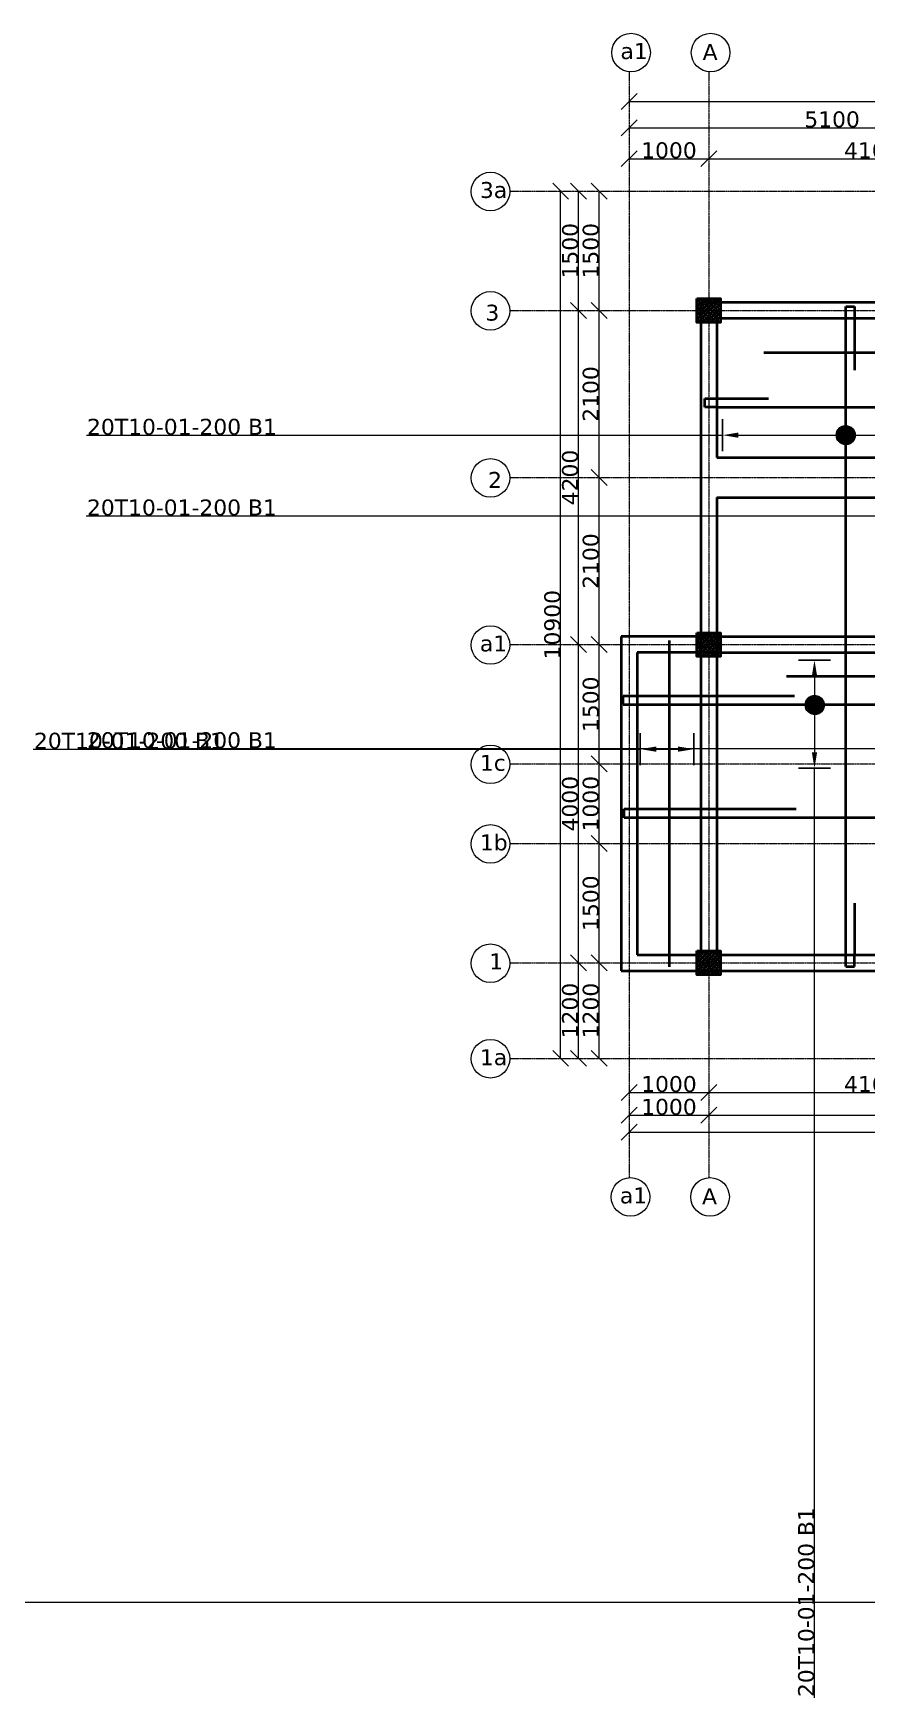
# Model space of a CAD drawing. Header units: millimetres. Extents: x 254087 to 427487, y 66037 to 92339.
# Drawn here: x 398222 to 408696, y 68474 to 89394 of the extents above; entities that cross this region are included whole.
import ezdxf

# ---------------------------------------------------------------- set-up
doc = ezdxf.new("R2010")
doc.units = ezdxf.units.MM
doc.header["$MEASUREMENT"] = 0
doc.linetypes.add('ACAD_ISO04W100', pattern=[30, 24, -3, 0, -3])
for name, color, linetype, lineweight in [('centreline', 90, 'ACAD_ISO04W100', 0), ('columns', 131, 'Continuous', 40), ('concrete outline', 7, 'Continuous', 40), ('dimension', 255, 'Continuous', 13), ('hatch', 255, 'Continuous', 0), ('REINFORCDEMENT', 242, 'Continuous', 40)]:
    doc.layers.add(name, color=color, linetype=linetype, lineweight=lineweight)
doc.styles.add('1so 200', font='verdana.ttf', dxfattribs={"height": 200})
doc.styles.get("Standard").update_dxf_attribs({"font": 'verdana.ttf', "height": 200})
doc.dimstyles.new('INDICATOR', dxfattribs={"dimtxt": 200, "dimasz": 200, "dimexe": 200, "dimexo": 100, "dimgap": 0.09, "dimtad": 1, "dimdec": 0, "dimzin": 0, "dimdsep": 46, "dimtxsty": '1so 200', "dimcen": 0.09, "dimclrd": 256, "dimclrt": 256, "dimadec": 0, "dimazin": 0, "dimtfac": 1, "dimtdec": 0, "dimtofl": 0, "dimtmove": 1, "dimatfit": 2, "dimldrblk": 'OBLIQUE', "dimfxl": 200, "dimfxlon": 1, "dimtolj": 1, "dimtzin": 0, "dimlwd": -1, "dimarcsym": 0})
doc.dimstyles.new('STYLE200', dxfattribs={"dimtxt": 200, "dimasz": 200, "dimexe": 0.18, "dimexo": 0.0625, "dimgap": 0.09, "dimtad": 1, "dimdec": 0, "dimzin": 0, "dimdsep": 46, "dimtxsty": '1so 200', "dimblk": 'OBLIQUE', "dimcen": 0.09, "dimse1": 1, "dimse2": 1, "dimclrd": 256, "dimclrt": 256, "dimadec": 0, "dimazin": 0, "dimtfac": 1, "dimtdec": 0, "dimtofl": 0, "dimtmove": 0, "dimatfit": 3, "dimldrblk": 'OBLIQUE', "dimfxl": 1, "dimtolj": 1, "dimtzin": 0, "dimlwd": -1, "dimarcsym": 0})

# ---------------------------------------------------------------- blocks, each defined once
blk = doc.blocks.new('_Oblique')
at = {"color": 0, "linetype": 'ByBlock', "lineweight": -2}
blk.add_line((-0.5, -0.5), (0.5, 0.5), dxfattribs=at)
blk = doc.blocks.new('*D85')
at = {"layer": 'Defpoints', "color": 0, "transparency": 16777216}
for p in [(405711, 87818), (406711, 87818), (406711, 87818)]:
    blk.add_point(p, dxfattribs=at)
at = {"layer": 'dimension', "transparency": 16777216}
blk.add_line((405711, 87818), (406711, 87818), dxfattribs=at)
at = {"layer": 'dimension', "transparency": 16777216, "xscale": 200, "yscale": 200, "zscale": 200, "rotation": 180}
blk.add_blockref('_Oblique', (405711, 87818), dxfattribs=at)
at = {"layer": 'dimension', "transparency": 16777216, "xscale": 200, "yscale": 200, "zscale": 200}
blk.add_blockref('_Oblique', (406711, 87818), dxfattribs=at)
at = {"layer": 'dimension', "transparency": 16777216, "insert": (406211, 87922), "char_height": 200, "attachment_point": 5, "style": '1so 200'}
blk.add_mtext('\\A1;1000', dxfattribs=at)
blk = doc.blocks.new('*D86')
at = {"layer": 'Defpoints', "color": 0, "transparency": 16777216}
for p in [(406711, 87818), (410811, 87818), (410811, 87818)]:
    blk.add_point(p, dxfattribs=at)
at = {"layer": 'dimension', "transparency": 16777216}
blk.add_line((406711, 87818), (410811, 87818), dxfattribs=at)
at = {"layer": 'dimension', "transparency": 16777216, "xscale": 200, "yscale": 200, "zscale": 200, "rotation": 180}
blk.add_blockref('_Oblique', (406711, 87818), dxfattribs=at)
at = {"layer": 'dimension', "transparency": 16777216, "xscale": 200, "yscale": 200, "zscale": 200}
blk.add_blockref('_Oblique', (410811, 87818), dxfattribs=at)
at = {"layer": 'dimension', "transparency": 16777216, "insert": (408761, 87922), "char_height": 200, "attachment_point": 5, "style": '1so 200'}
blk.add_mtext('\\A1;4100', dxfattribs=at)
blk = doc.blocks.new('*D89')
at = {"layer": 'Defpoints', "color": 0, "transparency": 16777216}
for p in [(405711, 88207), (410811, 88207), (410811, 88207)]:
    blk.add_point(p, dxfattribs=at)
at = {"layer": 'dimension', "transparency": 16777216}
blk.add_line((405711, 88207), (410811, 88207), dxfattribs=at)
at = {"layer": 'dimension', "transparency": 16777216, "xscale": 200, "yscale": 200, "zscale": 200, "rotation": 180}
blk.add_blockref('_Oblique', (405711, 88207), dxfattribs=at)
at = {"layer": 'dimension', "transparency": 16777216, "xscale": 200, "yscale": 200, "zscale": 200}
blk.add_blockref('_Oblique', (410811, 88207), dxfattribs=at)
at = {"layer": 'dimension', "transparency": 16777216, "insert": (408261, 88311), "char_height": 200, "attachment_point": 5, "style": '1so 200'}
blk.add_mtext('\\A1;5100', dxfattribs=at)
blk = doc.blocks.new('*D91')
at = {"layer": 'Defpoints', "color": 0, "transparency": 16777216}
for p in [(405711, 88536), (418011, 88536), (418011, 88536)]:
    blk.add_point(p, dxfattribs=at)
at = {"layer": 'dimension', "transparency": 16777216}
blk.add_line((405711, 88536), (418011, 88536), dxfattribs=at)
at = {"layer": 'dimension', "transparency": 16777216, "xscale": 200, "yscale": 200, "zscale": 200, "rotation": 180}
blk.add_blockref('_Oblique', (405711, 88536), dxfattribs=at)
at = {"layer": 'dimension', "transparency": 16777216, "xscale": 200, "yscale": 200, "zscale": 200}
blk.add_blockref('_Oblique', (418011, 88536), dxfattribs=at)
at = {"layer": 'dimension', "transparency": 16777216, "insert": (411861, 88640), "char_height": 200, "attachment_point": 5, "style": '1so 200'}
blk.add_mtext('\\A1;12300', dxfattribs=at)
blk = doc.blocks.new('*D92')
at = {"layer": 'Defpoints', "color": 0, "transparency": 16777216}
for p in [(405711, 76081), (406711, 76081), (406711, 76081)]:
    blk.add_point(p, dxfattribs=at)
at = {"layer": 'dimension', "transparency": 16777216}
blk.add_line((405711, 76081), (406711, 76081), dxfattribs=at)
at = {"layer": 'dimension', "transparency": 16777216, "xscale": 200, "yscale": 200, "zscale": 200, "rotation": 180}
blk.add_blockref('_Oblique', (405711, 76081), dxfattribs=at)
at = {"layer": 'dimension', "transparency": 16777216, "xscale": 200, "yscale": 200, "zscale": 200}
blk.add_blockref('_Oblique', (406711, 76081), dxfattribs=at)
at = {"layer": 'dimension', "transparency": 16777216, "insert": (406211, 76186), "char_height": 200, "attachment_point": 5, "style": '1so 200'}
blk.add_mtext('\\A1;1000', dxfattribs=at)
blk = doc.blocks.new('*D93')
at = {"layer": 'Defpoints', "color": 0, "transparency": 16777216}
for p in [(406711, 76081), (410811, 76081), (410811, 76081)]:
    blk.add_point(p, dxfattribs=at)
at = {"layer": 'dimension', "transparency": 16777216}
blk.add_line((406711, 76081), (410811, 76081), dxfattribs=at)
at = {"layer": 'dimension', "transparency": 16777216, "xscale": 200, "yscale": 200, "zscale": 200, "rotation": 180}
blk.add_blockref('_Oblique', (406711, 76081), dxfattribs=at)
at = {"layer": 'dimension', "transparency": 16777216, "xscale": 200, "yscale": 200, "zscale": 200}
blk.add_blockref('_Oblique', (410811, 76081), dxfattribs=at)
at = {"layer": 'dimension', "transparency": 16777216, "insert": (408761, 76186), "char_height": 200, "attachment_point": 5, "style": '1so 200'}
blk.add_mtext('\\A1;4100', dxfattribs=at)
blk = doc.blocks.new('*D96')
at = {"layer": 'Defpoints', "color": 0, "transparency": 16777216}
for p in [(405711, 75795), (406711, 75795), (406711, 75795)]:
    blk.add_point(p, dxfattribs=at)
at = {"layer": 'dimension', "transparency": 16777216}
blk.add_line((405711, 75795), (406711, 75795), dxfattribs=at)
at = {"layer": 'dimension', "transparency": 16777216, "xscale": 200, "yscale": 200, "zscale": 200, "rotation": 180}
blk.add_blockref('_Oblique', (405711, 75795), dxfattribs=at)
at = {"layer": 'dimension', "transparency": 16777216, "xscale": 200, "yscale": 200, "zscale": 200}
blk.add_blockref('_Oblique', (406711, 75795), dxfattribs=at)
at = {"layer": 'dimension', "transparency": 16777216, "insert": (406211, 75899), "char_height": 200, "attachment_point": 5, "style": '1so 200'}
blk.add_mtext('\\A1;1000', dxfattribs=at)
blk = doc.blocks.new('*D97')
at = {"layer": 'Defpoints', "color": 0, "transparency": 16777216}
for p in [(406711, 75795), (418011, 75795), (418011, 75795)]:
    blk.add_point(p, dxfattribs=at)
at = {"layer": 'dimension', "transparency": 16777216}
blk.add_line((406711, 75795), (418011, 75795), dxfattribs=at)
at = {"layer": 'dimension', "transparency": 16777216, "xscale": 200, "yscale": 200, "zscale": 200, "rotation": 180}
blk.add_blockref('_Oblique', (406711, 75795), dxfattribs=at)
at = {"layer": 'dimension', "transparency": 16777216, "xscale": 200, "yscale": 200, "zscale": 200}
blk.add_blockref('_Oblique', (418011, 75795), dxfattribs=at)
at = {"layer": 'dimension', "transparency": 16777216, "insert": (412361, 75899), "char_height": 200, "attachment_point": 5, "style": '1so 200'}
blk.add_mtext('\\A1;11300', dxfattribs=at)
blk = doc.blocks.new('*D98')
at = {"layer": 'Defpoints', "color": 0, "transparency": 16777216}
for p in [(405711, 75583), (418011, 75583), (418011, 75583)]:
    blk.add_point(p, dxfattribs=at)
at = {"layer": 'dimension', "transparency": 16777216}
blk.add_line((405711, 75583), (418011, 75583), dxfattribs=at)
at = {"layer": 'dimension', "transparency": 16777216, "xscale": 200, "yscale": 200, "zscale": 200, "rotation": 180}
blk.add_blockref('_Oblique', (405711, 75583), dxfattribs=at)
at = {"layer": 'dimension', "transparency": 16777216, "xscale": 200, "yscale": 200, "zscale": 200}
blk.add_blockref('_Oblique', (418011, 75583), dxfattribs=at)
at = {"layer": 'dimension', "transparency": 16777216, "insert": (411861, 75687), "char_height": 200, "attachment_point": 5, "style": '1so 200'}
blk.add_mtext('\\A1;12300', dxfattribs=at)
blk = doc.blocks.new('*D111')
at = {"layer": 'Defpoints', "color": 0, "transparency": 16777216}
for p in [(405333, 77711), (405333, 77711), (405333, 76511)]:
    blk.add_point(p, dxfattribs=at)
at = {"layer": 'dimension', "transparency": 16777216}
blk.add_line((405333, 76511), (405333, 77711), dxfattribs=at)
at = {"layer": 'dimension', "transparency": 16777216, "xscale": 200, "yscale": 200, "zscale": 200}
for p, rotation in [((405333, 77711), 90), ((405333, 76511), 270)]:
    blk.add_blockref('_Oblique', p, dxfattribs=dict(at, rotation=rotation))
at = {"layer": 'dimension', "transparency": 16777216, "insert": (405229, 77111), "char_height": 200, "attachment_point": 5, "rotation": 90, "style": '1so 200'}
blk.add_mtext('\\A1;1200', dxfattribs=at)
blk = doc.blocks.new('*D112')
at = {"layer": 'Defpoints', "color": 0, "transparency": 16777216}
for p in [(405333, 79211), (405333, 79211), (405333, 77711)]:
    blk.add_point(p, dxfattribs=at)
at = {"layer": 'dimension', "transparency": 16777216}
blk.add_line((405333, 77711), (405333, 79211), dxfattribs=at)
at = {"layer": 'dimension', "transparency": 16777216, "xscale": 200, "yscale": 200, "zscale": 200}
for p, rotation in [((405333, 79211), 90), ((405333, 77711), 270)]:
    blk.add_blockref('_Oblique', p, dxfattribs=dict(at, rotation=rotation))
at = {"layer": 'dimension', "transparency": 16777216, "insert": (405229, 78461), "char_height": 200, "attachment_point": 5, "rotation": 90, "style": '1so 200'}
blk.add_mtext('\\A1;1500', dxfattribs=at)
blk = doc.blocks.new('*D113')
at = {"layer": 'Defpoints', "color": 0, "transparency": 16777216}
for p in [(405333, 80211), (405333, 80211), (405333, 79211)]:
    blk.add_point(p, dxfattribs=at)
at = {"layer": 'dimension', "transparency": 16777216}
blk.add_line((405333, 79211), (405333, 80211), dxfattribs=at)
at = {"layer": 'dimension', "transparency": 16777216, "xscale": 200, "yscale": 200, "zscale": 200}
for p, rotation in [((405333, 80211), 90), ((405333, 79211), 270)]:
    blk.add_blockref('_Oblique', p, dxfattribs=dict(at, rotation=rotation))
at = {"layer": 'dimension', "transparency": 16777216, "insert": (405229, 79711), "char_height": 200, "attachment_point": 5, "rotation": 90, "style": '1so 200'}
blk.add_mtext('\\A1;1000', dxfattribs=at)
blk = doc.blocks.new('*D114')
at = {"layer": 'Defpoints', "color": 0, "transparency": 16777216}
for p in [(405333, 83811), (405333, 83811), (405333, 81711)]:
    blk.add_point(p, dxfattribs=at)
at = {"layer": 'dimension', "transparency": 16777216}
blk.add_line((405333, 81711), (405333, 83811), dxfattribs=at)
at = {"layer": 'dimension', "transparency": 16777216, "xscale": 200, "yscale": 200, "zscale": 200}
for p, rotation in [((405333, 83811), 90), ((405333, 81711), 270)]:
    blk.add_blockref('_Oblique', p, dxfattribs=dict(at, rotation=rotation))
at = {"layer": 'dimension', "transparency": 16777216, "insert": (405229, 82761), "char_height": 200, "attachment_point": 5, "rotation": 90, "style": '1so 200'}
blk.add_mtext('\\A1;2100', dxfattribs=at)
blk = doc.blocks.new('*D115')
at = {"layer": 'Defpoints', "color": 0, "transparency": 16777216}
for p in [(405333, 85911), (405333, 85911), (405333, 83811)]:
    blk.add_point(p, dxfattribs=at)
at = {"layer": 'dimension', "transparency": 16777216}
blk.add_line((405333, 83811), (405333, 85911), dxfattribs=at)
at = {"layer": 'dimension', "transparency": 16777216, "xscale": 200, "yscale": 200, "zscale": 200}
for p, rotation in [((405333, 85911), 90), ((405333, 83811), 270)]:
    blk.add_blockref('_Oblique', p, dxfattribs=dict(at, rotation=rotation))
at = {"layer": 'dimension', "transparency": 16777216, "insert": (405229, 84861), "char_height": 200, "attachment_point": 5, "rotation": 90, "style": '1so 200'}
blk.add_mtext('\\A1;2100', dxfattribs=at)
blk = doc.blocks.new('*D116')
at = {"layer": 'Defpoints', "color": 0, "transparency": 16777216}
for p in [(405333, 87411), (405333, 87411), (405333, 85911)]:
    blk.add_point(p, dxfattribs=at)
at = {"layer": 'dimension', "transparency": 16777216}
blk.add_line((405333, 85911), (405333, 87411), dxfattribs=at)
at = {"layer": 'dimension', "transparency": 16777216, "xscale": 200, "yscale": 200, "zscale": 200}
for p, rotation in [((405333, 87411), 90), ((405333, 85911), 270)]:
    blk.add_blockref('_Oblique', p, dxfattribs=dict(at, rotation=rotation))
at = {"layer": 'dimension', "transparency": 16777216, "insert": (405229, 86661), "char_height": 200, "attachment_point": 5, "rotation": 90, "style": '1so 200'}
blk.add_mtext('\\A1;1500', dxfattribs=at)
blk = doc.blocks.new('*D117')
at = {"layer": 'Defpoints', "color": 0, "transparency": 16777216}
for p in [(405333, 81711), (405333, 81711), (405333, 80211)]:
    blk.add_point(p, dxfattribs=at)
at = {"layer": 'dimension', "transparency": 16777216}
blk.add_line((405333, 80211), (405333, 81711), dxfattribs=at)
at = {"layer": 'dimension', "transparency": 16777216, "xscale": 200, "yscale": 200, "zscale": 200}
for p, rotation in [((405333, 81711), 90), ((405333, 80211), 270)]:
    blk.add_blockref('_Oblique', p, dxfattribs=dict(at, rotation=rotation))
at = {"layer": 'dimension', "transparency": 16777216, "insert": (405229, 80961), "char_height": 200, "attachment_point": 5, "rotation": 90, "style": '1so 200'}
blk.add_mtext('\\A1;1500', dxfattribs=at)
blk = doc.blocks.new('*D118')
at = {"layer": 'Defpoints', "color": 0, "transparency": 16777216}
for p in [(405074, 77711), (405074, 77711), (405074, 76511)]:
    blk.add_point(p, dxfattribs=at)
at = {"layer": 'dimension', "transparency": 16777216}
blk.add_line((405074, 76511), (405074, 77711), dxfattribs=at)
at = {"layer": 'dimension', "transparency": 16777216, "xscale": 200, "yscale": 200, "zscale": 200}
for p, rotation in [((405074, 77711), 90), ((405074, 76511), 270)]:
    blk.add_blockref('_Oblique', p, dxfattribs=dict(at, rotation=rotation))
at = {"layer": 'dimension', "transparency": 16777216, "insert": (404969, 77111), "char_height": 200, "attachment_point": 5, "rotation": 90, "style": '1so 200'}
blk.add_mtext('\\A1;1200', dxfattribs=at)
blk = doc.blocks.new('*D119')
at = {"layer": 'Defpoints', "color": 0, "transparency": 16777216}
for p in [(405074, 81711), (405074, 81711), (405074, 77711)]:
    blk.add_point(p, dxfattribs=at)
at = {"layer": 'dimension', "transparency": 16777216}
blk.add_line((405074, 77711), (405074, 81711), dxfattribs=at)
at = {"layer": 'dimension', "transparency": 16777216, "xscale": 200, "yscale": 200, "zscale": 200}
for p, rotation in [((405074, 81711), 90), ((405074, 77711), 270)]:
    blk.add_blockref('_Oblique', p, dxfattribs=dict(at, rotation=rotation))
at = {"layer": 'dimension', "transparency": 16777216, "insert": (404969, 79711), "char_height": 200, "attachment_point": 5, "rotation": 90, "style": '1so 200'}
blk.add_mtext('\\A1;4000', dxfattribs=at)
blk = doc.blocks.new('*D120')
at = {"layer": 'Defpoints', "color": 0, "transparency": 16777216}
for p in [(405074, 85911), (405074, 85911), (405074, 81711)]:
    blk.add_point(p, dxfattribs=at)
at = {"layer": 'dimension', "transparency": 16777216}
blk.add_line((405074, 81711), (405074, 85911), dxfattribs=at)
at = {"layer": 'dimension', "transparency": 16777216, "xscale": 200, "yscale": 200, "zscale": 200}
for p, rotation in [((405074, 85911), 90), ((405074, 81711), 270)]:
    blk.add_blockref('_Oblique', p, dxfattribs=dict(at, rotation=rotation))
at = {"layer": 'dimension', "transparency": 16777216, "insert": (404969, 83811), "char_height": 200, "attachment_point": 5, "rotation": 90, "style": '1so 200'}
blk.add_mtext('\\A1;4200', dxfattribs=at)
blk = doc.blocks.new('*D121')
at = {"layer": 'Defpoints', "color": 0, "transparency": 16777216}
for p in [(405074, 87411), (405074, 87411), (405074, 85911)]:
    blk.add_point(p, dxfattribs=at)
at = {"layer": 'dimension', "transparency": 16777216}
blk.add_line((405074, 85911), (405074, 87411), dxfattribs=at)
at = {"layer": 'dimension', "transparency": 16777216, "xscale": 200, "yscale": 200, "zscale": 200}
for p, rotation in [((405074, 87411), 90), ((405074, 85911), 270)]:
    blk.add_blockref('_Oblique', p, dxfattribs=dict(at, rotation=rotation))
at = {"layer": 'dimension', "transparency": 16777216, "insert": (404970, 86661), "char_height": 200, "attachment_point": 5, "rotation": 90, "style": '1so 200'}
blk.add_mtext('\\A1;1500', dxfattribs=at)
blk = doc.blocks.new('*D122')
at = {"layer": 'Defpoints', "color": 0, "transparency": 16777216}
for p in [(404850, 87411), (404850, 87411), (404850, 76511)]:
    blk.add_point(p, dxfattribs=at)
at = {"layer": 'dimension', "transparency": 16777216}
blk.add_line((404850, 76511), (404850, 87411), dxfattribs=at)
at = {"layer": 'dimension', "transparency": 16777216, "xscale": 200, "yscale": 200, "zscale": 200}
for p, rotation in [((404850, 87411), 90), ((404850, 76511), 270)]:
    blk.add_blockref('_Oblique', p, dxfattribs=dict(at, rotation=rotation))
at = {"layer": 'dimension', "transparency": 16777216, "insert": (404746, 81961), "char_height": 200, "attachment_point": 5, "rotation": 90, "style": '1so 200'}
blk.add_mtext('\\A1;10900', dxfattribs=at)
blk = doc.blocks.new('*D156')
at = {"layer": 'Defpoints', "color": 0, "transparency": 16777216}
for p in [(408391, 81515), (408040, 80158), (408409, 80158)]:
    blk.add_point(p, dxfattribs=at)
at = {"layer": 'hatch', "color": 0, "lineweight": -2, "transparency": 16777216}
for p, q in [((408240, 81515), (407840, 81515)), ((408240, 80158), (407840, 80158))]:
    blk.add_line(p, q, dxfattribs=at)
at = {"layer": 'hatch', "transparency": 16777216}
for p, q in [((408040, 81315), (408040, 80358)), ((408040, 68474), (408040, 80158))]:
    blk.add_line(p, q, dxfattribs=at)
for points in [[(408007, 81315), (408073, 81315), (408040, 81515)], [(408007, 80358), (408073, 80358), (408040, 80158)]]:
    blk.add_solid(points, dxfattribs=at)
at = {"layer": 'hatch', "transparency": 16777216, "insert": (407936, 69676), "char_height": 200, "attachment_point": 5, "rotation": 90, "style": '1so 200'}
blk.add_mtext('\\A1;20T10-01-200 B1', dxfattribs=at)
blk = doc.blocks.new('*D159')
at = {"layer": 'Defpoints', "color": 0, "transparency": 16777216}
for p in [(406524, 80764), (405851, 80748), (406524, 80397)]:
    blk.add_point(p, dxfattribs=at)
at = {"layer": 'hatch', "color": 0, "lineweight": -2, "transparency": 16777216}
for p, q in [((405851, 80597), (405851, 80197)), ((406524, 80597), (406524, 80197))]:
    blk.add_line(p, q, dxfattribs=at)
at = {"layer": 'hatch', "transparency": 16777216}
for p, q in [((398222, 80397), (405851, 80397)), ((406051, 80397), (406324, 80397))]:
    blk.add_line(p, q, dxfattribs=at)
for points in [[(406051, 80430), (406051, 80364), (405851, 80397)], [(406324, 80430), (406324, 80364), (406524, 80397)]]:
    blk.add_solid(points, dxfattribs=at)
at = {"layer": 'hatch', "transparency": 16777216, "insert": (399424, 80501), "char_height": 200, "attachment_point": 5, "style": '1so 200'}
blk.add_mtext('\\A1;20T10-01-200 B1', dxfattribs=at)
blk = doc.blocks.new('*D160')
at = {"layer": 'Defpoints', "color": 0, "transparency": 16777216}
for p in [(406885, 84694), (410561, 84694), (410561, 84343)]:
    blk.add_point(p, dxfattribs=at)
at = {"layer": 'hatch', "color": 0, "lineweight": -2, "transparency": 16777216}
for p, q in [((406885, 84543), (406885, 84143)), ((410561, 84543), (410561, 84143))]:
    blk.add_line(p, q, dxfattribs=at)
at = {"layer": 'hatch', "transparency": 16777216}
for p, q in [((398890, 84343), (406885, 84343)), ((407085, 84343), (410361, 84343))]:
    blk.add_line(p, q, dxfattribs=at)
for points in [[(407085, 84376), (407085, 84310), (406885, 84343)], [(410361, 84376), (410361, 84310), (410561, 84343)]]:
    blk.add_solid(points, dxfattribs=at)
at = {"layer": 'hatch', "transparency": 16777216, "insert": (400091, 84447), "char_height": 200, "attachment_point": 5, "style": '1so 200'}
blk.add_mtext('\\A1;20T10-01-200 B1', dxfattribs=at)
blk = doc.blocks.new('*D161')
at = {"layer": 'Defpoints', "color": 0, "transparency": 16777216}
for p in [(411072, 83811), (414011, 83679), (414011, 83329)]:
    blk.add_point(p, dxfattribs=at)
at = {"layer": 'hatch', "color": 0, "lineweight": -2, "transparency": 16777216}
for p, q in [((411072, 83529), (411072, 83129)), ((414011, 83529), (414011, 83129))]:
    blk.add_line(p, q, dxfattribs=at)
at = {"layer": 'hatch', "transparency": 16777216}
for p, q in [((398889, 83329), (411072, 83329)), ((411272, 83329), (413811, 83329))]:
    blk.add_line(p, q, dxfattribs=at)
for points in [[(411272, 83362), (411272, 83295), (411072, 83329)], [(413811, 83362), (413811, 83295), (414011, 83329)]]:
    blk.add_solid(points, dxfattribs=at)
at = {"layer": 'hatch', "transparency": 16777216, "insert": (400090, 83433), "char_height": 200, "attachment_point": 5, "style": '1so 200'}
blk.add_mtext('\\A1;20T10-01-200 B1', dxfattribs=at)
blk = doc.blocks.new('*D163')
at = {"layer": 'Defpoints', "color": 0, "transparency": 16777216}
for p in [(411072, 80885), (414011, 80754), (414011, 80403)]:
    blk.add_point(p, dxfattribs=at)
at = {"layer": 'hatch', "color": 0, "lineweight": -2, "transparency": 16777216}
for p, q in [((411072, 80603), (411072, 80203)), ((414011, 80603), (414011, 80203))]:
    blk.add_line(p, q, dxfattribs=at)
at = {"layer": 'hatch', "transparency": 16777216}
for p, q in [((398889, 80403), (411072, 80403)), ((411272, 80403), (413811, 80403))]:
    blk.add_line(p, q, dxfattribs=at)
for points in [[(411272, 80437), (411272, 80370), (411072, 80403)], [(413811, 80437), (413811, 80370), (414011, 80403)]]:
    blk.add_solid(points, dxfattribs=at)
at = {"layer": 'hatch', "transparency": 16777216, "insert": (400090, 80507), "char_height": 200, "attachment_point": 5, "style": '1so 200'}
blk.add_mtext('\\A1;20T10-01-200 B1', dxfattribs=at)

msp = doc.modelspace()

# ---------------------------------------------------------------- hatches: boundary and pattern name
at = {"layer": 'columns'}
h = msp.add_hatch(dxfattribs=at)
h.set_pattern_fill('ANSI33', color=4, scale=150)
h.set_pattern_definition([(45, (224447.575, -2975.06), (-26.516504, 26.516504), []), (45, (224474.09, -2975.06), (-26.516504, 26.516504), [18.75, -9.375])])
h.paths.add_polyline_path([(406560.8, 86060.6), (406860.8, 86060.6), (406860.8, 85760.6), (406560.8, 85760.6)])
h = msp.add_hatch(dxfattribs=at)
h.set_pattern_fill('ANSI33', color=4, scale=150)
h.set_pattern_definition([(45, (224447.575, -7175.06), (-26.516504, 26.516504), []), (45, (224474.09, -7175.06), (-26.516504, 26.516504), [18.75, -9.375])])
h.paths.add_polyline_path([(406560.8, 81860.6), (406860.8, 81860.6), (406860.8, 81560.6), (406560.8, 81560.6)])
h = msp.add_hatch(dxfattribs=at)
h.set_pattern_fill('ANSI33', color=4, scale=150)
h.set_pattern_definition([(45, (224447.575, -11175.06), (-26.516504, 26.516504), []), (45, (224474.09, -11175.06), (-26.516504, 26.516504), [18.75, -9.375])])
h.paths.add_polyline_path([(406560.8, 77860.6), (406860.8, 77860.6), (406860.8, 77560.6), (406560.8, 77560.6)])
at = {"layer": 'dimension'}
h = msp.add_hatch(dxfattribs=at)
h.set_pattern_fill('ANSI31', color=4)
h.set_pattern_definition([(45, (-17185.06229, -344.68725), (-0.08838834765, 0.08838834765), [])])
edge = h.paths.add_edge_path()
edge.add_arc((408433, 84342.9), 119.4, 0, 360)
h = msp.add_hatch(dxfattribs=at)
h.set_pattern_fill('ANSI31', color=4)
h.set_pattern_definition([(45, (-17574.80656, -3736.14529), (-0.08838834765, 0.08838834765), [])])
edge = h.paths.add_edge_path()
edge.add_arc((408043.3, 80951.4), 119.4, 0, 360)

# ---------------------------------------------------------------- linework, layer by layer
at = {"layer": 'centreline'}
for p, q in [((405710.8, 88910.6), (405710.8, 75010.6)), ((406710.8, 88910.6), (406710.8, 75010.6)), ((404210.8, 87410.6), (419510.8, 87410.6)), ((404210.8, 85910.6), (419510.8, 85910.6)), ((404210.8, 83810.6), (419510.8, 83810.6)), ((404210.8, 81710.6), (419510.8, 81710.6)), ((404210.8, 80210.6), (419510.8, 80210.6)), ((404210.8, 79210.6), (419510.8, 79210.6)), ((404210.8, 77710.6), (419510.8, 77710.6)), ((404210.8, 76510.6), (419510.8, 76510.6))]:
    msp.add_line(p, q, dxfattribs=at)
at = {"layer": 'columns'}
for points in [[(406560.8, 86060.6), (406860.8, 86060.6), (406860.8, 85760.6), (406560.8, 85760.6)], [(406560.8, 81860.6), (406860.8, 81860.6), (406860.8, 81560.6), (406560.8, 81560.6)], [(406560.8, 77860.6), (406860.8, 77860.6), (406860.8, 77560.6), (406560.8, 77560.6)]]:
    msp.add_lwpolyline(points, close=True, dxfattribs=at)
at = {"layer": 'concrete outline', "ltscale": 100}
for p, q in [((410810.8, 86010.6), (406610.8, 86010.6)), ((406610.8, 86010.6), (406610.8, 81710.6)), ((410810.8, 85810.6), (406810.8, 85810.6)), ((406810.8, 85810.6), (406810.8, 84060.6)), ((406810.8, 84060.6), (410710.8, 84060.6)), ((406810.8, 83560.6), (406810.8, 81710.6)), ((406810.8, 83560.6), (410710.8, 83560.6)), ((406710.8, 81810.6), (405610.8, 81810.6)), ((405610.8, 81810.6), (405610.8, 77610.6)), ((406710.8, 81810.6), (410810.8, 81810.6)), ((406710.8, 81610.6), (405810.8, 81610.6)), ((405810.8, 81610.6), (405810.8, 77810.6)), ((406610.8, 81710.6), (406610.8, 77810.6)), ((406710.8, 81610.6), (410810.8, 81610.6)), ((406810.8, 81710.6), (406810.8, 77810.6)), ((405810.8, 77810.6), (406610.8, 77810.6)), ((406810.8, 77810.6), (410710.8, 77810.6)), ((405610.8, 77610.6), (406710.8, 77610.6)), ((406710.8, 77610.6), (410810.8, 77610.6))]:
    msp.add_line(p, q, dxfattribs=at)
at = {"layer": 'dimension'}
for p in [(409079.1, 91247.7), (409079.1, 69675.9)]:
    msp.add_xline(p, (1, 0), dxfattribs=at)
for centre in [(405734.8, 89151.9), (406734.8, 89151.9), (403968.4, 87405.8), (403968.4, 85905.8), (403968.4, 83805.8), (403968.4, 81705.8), (403968.4, 80205.8), (403968.4, 79205.8), (403968.4, 77705.8), (403968.4, 76505.8), (405727.5, 74768.7), (406727.5, 74768.7)]:
    msp.add_circle(centre, 242.5, dxfattribs=at)
at = {"layer": 'dimension', "color": 5}
for centre in [(408433, 84342.9), (408043.3, 80951.4)]:
    msp.add_circle(centre, 119.4, dxfattribs=at)
at = {"layer": 'REINFORCDEMENT', "color": 5}
for p, q in [((408433, 77665.4), (408433, 85958.7)), ((408433, 85958.7), (408543, 85958.7)), ((408543, 85958.7), (408543, 85810.6)), ((408543, 85810.6), (408543, 85160.6)), ((406217.7, 77662.4), (406217.7, 81763)), ((408543, 78460.6), (408543, 77810.6)), ((408433, 77665.4), (408543, 77665.4)), ((408543, 77665.4), (408543, 77810.6))]:
    msp.add_line(p, q, dxfattribs=at)
at = {"layer": 'REINFORCDEMENT', "color": 6}
for p, q in [((407401.6, 85384.2), (417261, 85384.2)), ((407690, 81316), (413933, 81316))]:
    msp.add_line(p, q, dxfattribs=at)
at = {"layer": 'REINFORCDEMENT'}
for p, q in [((406663.3, 84693.6), (406663.3, 84803.6)), ((406663.3, 84803.6), (406810.8, 84803.6)), ((406810.8, 84803.6), (407460.8, 84803.6)), ((406810.8, 84693.6), (406663.3, 84693.6)), ((406810.8, 84693.6), (414310.8, 84693.6)), ((405636, 80957.5), (405636, 81067.5)), ((405636, 81067.5), (406787, 81067.5)), ((406787, 81067.5), (407787, 81067.5)), ((405636, 80957.5), (414355, 80957.5)), ((405646.4, 79535.6), (405646.4, 79645.6)), ((405646.4, 79645.6), (406810.8, 79645.6)), ((414310.8, 79535.6), (405646.4, 79535.6)), ((406810.8, 79645.6), (407810.8, 79645.6))]:
    msp.add_line(p, q, dxfattribs=at)

# ---------------------------------------------------------------- texts
at = {"layer": 'concrete outline', "char_height": 200, "attachment_point": 1}
for insert in [(406634.5, 89260.4), (406627.1, 74877.3)]:
    msp.add_mtext_dynamic_manual_height_columns('{\\C40;\\c3266552;A}', width=1284.115, gutter_width=1000, heights=[0], dxfattribs=dict(at, insert=insert))
at = {"layer": 'dimension', "color": 40, "true_color": 0xf8d731, "char_height": 200, "attachment_point": 1}
for s, width, insert in [('a1', 178.446, (405601.8, 89270.8)), ('3a', 178.446, (403835.3, 87524.8)), ('3', 178.446, (403904.5, 85983)), ('2', 178.446, (403938.2, 83880.8)), ('a1', 178.446, (403835.3, 81824.8)), ('1c', 178.446, (403835.3, 80324.8)), ('1b', 178.446, (403835.3, 79324.8)), ('1', 178.446, (403952.7, 77829.6)), ('1a', 210.634, (403835.3, 76624.8)), ('a1', 178.446, (405594.4, 74887.7))]:
    msp.add_mtext_dynamic_manual_height_columns(s, width=width, gutter_width=1000, heights=[0], dxfattribs=dict(at, insert=insert))

# ---------------------------------------------------------------- dimensions: what is measured, and where the dimension line sits
at = {"layer": 'dimension'}
for base, p1, p2, picture, middle in [((418010.8, 88536), (405710.8, 88536), (418010.8, 88536), '*D91', (411860.8, 88640.2)), ((410810.8, 88206.8), (405710.8, 88206.8), (410810.8, 88206.8), '*D89', (408260.8, 88311)), ((406710.8, 87817.9), (405710.8, 87817.9), (406710.8, 87817.9), '*D85', (406210.8, 87922.1)), ((410810.8, 87817.9), (406710.8, 87817.9), (410810.8, 87817.9), '*D86', (408760.8, 87922.1)), ((406710.8, 76081.5), (405710.8, 76081.5), (406710.8, 76081.5), '*D92', (406210.8, 76185.7)), ((410810.8, 76081.5), (406710.8, 76081.5), (410810.8, 76081.5), '*D93', (408760.8, 76185.7)), ((406710.8, 75794.7), (405710.8, 75794.7), (406710.8, 75794.7), '*D96', (406210.8, 75898.9)), ((418010.8, 75794.7), (406710.8, 75794.7), (418010.8, 75794.7), '*D97', (412360.8, 75899)), ((418010.8, 75583), (405710.8, 75583), (418010.8, 75583), '*D98', (411860.8, 75687.3))]:
    dim = msp.add_linear_dim(base=base, p1=p1, p2=p2, dimstyle='STYLE200', dxfattribs=at)
    dim.commit()
    dim.dimension.update_dxf_attribs({"geometry": picture, "text_midpoint": middle})
for base, p1, p2, picture, middle in [((404850.1, 87410.6), (404850.1, 76510.6), (404850.1, 87410.6), '*D122', (404745.9, 81960.6)), ((405073.8, 87410.6), (405073.7, 85910.6), (405073.7, 87410.6), '*D121', (404969.7, 86660.6)), ((405333.1, 87410.6), (405333.1, 85910.6), (405333.1, 87410.6), '*D116', (405229, 86660.6)), ((405073.7, 85910.6), (405073.7, 81710.6), (405073.7, 85910.6), '*D120', (404969.4, 83810.6)), ((405333.1, 85910.6), (405333.1, 83810.6), (405333.1, 85910.6), '*D115', (405228.9, 84860.6)), ((405333.1, 83810.6), (405333.1, 81710.6), (405333.1, 83810.6), '*D114', (405228.9, 82760.6)), ((405073.7, 81710.6), (405073.7, 77710.6), (405073.7, 81710.6), '*D119', (404969.5, 79710.6)), ((405333.3, 81710.6), (405333.3, 80210.6), (405333.3, 81710.6), '*D117', (405229.1, 80960.6)), ((405333.1, 80210.6), (405333.1, 79210.6), (405333.1, 80210.6), '*D113', (405229, 79710.6)), ((405333, 79210.6), (405333.1, 77710.6), (405333.1, 79210.6), '*D112', (405228.8, 78460.6)), ((405073.7, 77710.6), (405073.7, 76510.6), (405073.7, 77710.6), '*D118', (404969.4, 77110.6)), ((405333.1, 77710.6), (405333.1, 76510.6), (405333.1, 77710.6), '*D111', (405228.9, 77110.6))]:
    dim = msp.add_linear_dim(base=base, p1=p1, p2=p2, angle=270, dimstyle='STYLE200', dxfattribs=at)
    dim.commit()
    dim.dimension.update_dxf_attribs({"geometry": picture, "text_midpoint": middle})
at = {"layer": 'hatch'}
for base, p1, p2, picture, middle in [((410560.8, 84342.9), (406885, 84693.6), (410560.8, 84693.6), '*D160', (400091.1, 84238.6)), ((414010.8, 83328.6), (411072.3, 83810.6), (414010.8, 83679.3), '*D161', (400090.3, 83224.3)), ((406524.3, 80397), (405851.2, 80747.9), (406524.3, 80764), '*D159', (399423.8, 80292.7)), ((414010.8, 80403.2), (411072.3, 80885.3), (414010.8, 80754), '*D163', (400090.3, 80299))]:
    dim = msp.add_linear_dim(base=base, p1=p1, p2=p2, text='20T10-01-200 B1', dimstyle='INDICATOR', dxfattribs=at)
    dim.commit()
    dim.dimension.update_dxf_attribs({"geometry": picture, "text_midpoint": middle, "dimtype": 160})
dim = msp.add_linear_dim(base=(408040.1, 80158.2), p1=(408391, 81515), p2=(408409.2, 80158.2), angle=270, text='20T10-01-200 B1', dimstyle='INDICATOR', dxfattribs=at)
dim.commit()
dim.dimension.update_dxf_attribs({"geometry": '*D156', "text_midpoint": (407858.5, 69675.9), "dimtype": 160})

doc.saveas('drawing.dxf')
